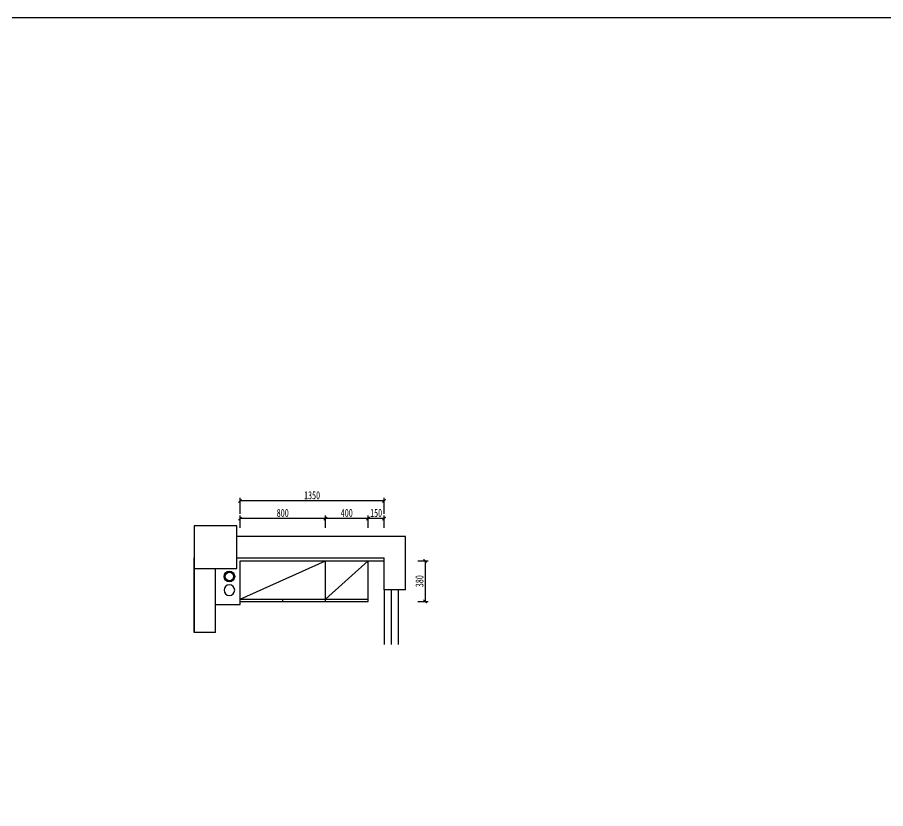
# Model space of a CAD drawing. Header units: millimetres. Extents: x 3104083 to 3173399, y -3165492 to -3044687.
# Drawn here: x 3157126 to 3165263, y -3096827 to -3089412 of the extents above; entities that cross this region are included whole.
import ezdxf

# ---------------------------------------------------------------- set-up
doc = ezdxf.new("R2010")
doc.units = ezdxf.units.MM
doc.header["$LTSCALE"] = 500
doc.header["$MEASUREMENT"] = 0
doc.header["$PDMODE"] = 2
doc.layers.get('0').update_dxf_attribs({"linetype": 'CONTINUOUS'})
doc.layers.get('DEFPOINTS').update_dxf_attribs({"linetype": 'CONTINUOUS'})
doc.layers.add('D-节点尺寸', color=5, linetype='CONTINUOUS')
doc.layers.add('柜体', color=2, linetype='CONTINUOUS')
doc.layers.add('墙体', color=6, linetype='CONTINUOUS', lineweight=25)
doc.styles.add('DIM', font='SimSun.ttf', dxfattribs={"width": 0.7})
doc.dimstyles.new('30', dxfattribs={"dimscale": 30, "dimtxt": 2.5, "dimasz": 1, "dimexe": 1, "dimexo": 1, "dimgap": 0.5, "dimtad": 1, "dimdec": 0, "dimzin": 0, "dimdsep": 46, "dimtxsty": 'DIM', "dimblk": 'ARCHTICK', "dimcen": 0, "dimclrd": 5, "dimclre": 5, "dimclrt": 35, "dimadec": 0, "dimazin": 0, "dimtfac": 0.5, "dimtdec": 0, "dimtix": 1, "dimtmove": 2, "dimatfit": 2, "dimldrblk": 'A', "dimfxl": 0, "dimtolj": 1, "dimtzin": 0, "dimlwd": -1, "dimlwe": -1, "dimarcsym": 0})

# ---------------------------------------------------------------- blocks, each defined once
blk = doc.blocks.new('55户型阳台$0$W-pipe-1')
at = {"color": 251}
blk.add_circle((0, 0), 50, dxfattribs=at)
blk = doc.blocks.new('_ArchTick')
at = {"color": 0, "linetype": 'ByBlock', "const_width": 0.4}
blk.add_lwpolyline([(-0.5, -0.5), (0.5, 0.5)], dxfattribs=at)
blk = doc.blocks.new('*D1621')
at = {"layer": 'D-节点尺寸', "color": 5, "ltscale": 100}
for p, q in [((3160413, -3094194.4), (3160413, -3094078.9)), ((3160563, -3094108.9), (3160413, -3094108.9)), ((3160563, -3094194.4), (3160563, -3094078.9))]:
    blk.add_line(p, q, dxfattribs=at)
at = {"layer": 'DEFPOINTS', "color": 0, "ltscale": 100}
for p in [(3160413, -3094108.9), (3160413, -3094224.4), (3160563, -3094224.4)]:
    blk.add_point(p, dxfattribs=at)
at = {"layer": 'D-节点尺寸', "color": 5, "ltscale": 100, "xscale": 30, "yscale": 30, "zscale": 30, "rotation": 180}
blk.add_blockref('_ArchTick', (3160413, -3094108.9), dxfattribs=at)
at = {"layer": 'D-节点尺寸', "color": 5, "ltscale": 100, "xscale": 30, "yscale": 30, "zscale": 30}
blk.add_blockref('_ArchTick', (3160563, -3094108.9), dxfattribs=at)
at = {"layer": 'D-节点尺寸', "color": 35, "ltscale": 100, "insert": (3160488, -3094056.4), "char_height": 75, "attachment_point": 5, "style": 'DIM'}
blk.add_mtext('\\A1;150', dxfattribs=at)
blk = doc.blocks.new('A')
for p, q in [((-0.37, 0), (-2.13, 0)), ((-1.44, 1.15), (-1.09, 1.44)), ((-1.44, 1.15), (-0.37, 0)), ((-1.44, -1.15), (-0.37, 0)), ((-1.09, 1.44), (0, 0)), ((-1.09, -1.44), (0, 0)), ((-1.44, -1.15), (-1.09, -1.44))]:
    blk.add_line(p, q)
for points in [[(-1.44, 1.15), (-1.09, 1.44), (-0.37, 0), (0, 0)], [(-1.44, -1.15), (-1.09, -1.44), (-0.37, 0), (0, 0)]]:
    blk.add_solid(points)
blk = doc.blocks.new('*D1622')
at = {"layer": 'D-节点尺寸', "color": 5, "ltscale": 100}
for p, q in [((3160013, -3094194.4), (3160013, -3094078.9)), ((3160413, -3094108.9), (3160013, -3094108.9)), ((3160413, -3094194.4), (3160413, -3094078.9))]:
    blk.add_line(p, q, dxfattribs=at)
at = {"layer": 'DEFPOINTS', "color": 0, "ltscale": 100}
for p in [(3160013, -3094108.9), (3160013, -3094224.4), (3160413, -3094224.4)]:
    blk.add_point(p, dxfattribs=at)
at = {"layer": 'D-节点尺寸', "color": 5, "ltscale": 100, "xscale": 30, "yscale": 30, "zscale": 30, "rotation": 180}
blk.add_blockref('_ArchTick', (3160013, -3094108.9), dxfattribs=at)
at = {"layer": 'D-节点尺寸', "color": 5, "ltscale": 100, "xscale": 30, "yscale": 30, "zscale": 30}
blk.add_blockref('_ArchTick', (3160413, -3094108.9), dxfattribs=at)
at = {"layer": 'D-节点尺寸', "color": 35, "ltscale": 100, "insert": (3160213, -3094056.4), "char_height": 75, "attachment_point": 5, "style": 'DIM'}
blk.add_mtext('\\A1;400', dxfattribs=at)
blk = doc.blocks.new('*D1623')
at = {"layer": 'D-节点尺寸', "color": 5, "ltscale": 100}
for p, q in [((3159213, -3094194.4), (3159213, -3094078.9)), ((3160013, -3094108.9), (3159213, -3094108.9)), ((3160013, -3094194.4), (3160013, -3094078.9))]:
    blk.add_line(p, q, dxfattribs=at)
at = {"layer": 'DEFPOINTS', "color": 0, "ltscale": 100}
for p in [(3159213, -3094108.9), (3159213, -3094224.4), (3160013, -3094224.4)]:
    blk.add_point(p, dxfattribs=at)
at = {"layer": 'D-节点尺寸', "color": 5, "ltscale": 100, "xscale": 30, "yscale": 30, "zscale": 30, "rotation": 180}
blk.add_blockref('_ArchTick', (3159213, -3094108.9), dxfattribs=at)
at = {"layer": 'D-节点尺寸', "color": 5, "ltscale": 100, "xscale": 30, "yscale": 30, "zscale": 30}
blk.add_blockref('_ArchTick', (3160013, -3094108.9), dxfattribs=at)
at = {"layer": 'D-节点尺寸', "color": 35, "ltscale": 100, "insert": (3159613, -3094056.4), "char_height": 75, "attachment_point": 5, "style": 'DIM'}
blk.add_mtext('\\A1;800', dxfattribs=at)
blk = doc.blocks.new('*D1624')
at = {"layer": 'D-节点尺寸', "color": 5, "ltscale": 100}
for p, q in [((3159213, -3094063.5), (3159213, -3093913.5)), ((3160563, -3094063.5), (3160563, -3093913.5)), ((3160563, -3093943.5), (3159213, -3093943.5))]:
    blk.add_line(p, q, dxfattribs=at)
at = {"layer": 'DEFPOINTS', "color": 0, "ltscale": 100}
for p in [(3159213, -3093943.5), (3159213, -3094224.4), (3160563, -3094224.4)]:
    blk.add_point(p, dxfattribs=at)
at = {"layer": 'D-节点尺寸', "color": 5, "ltscale": 100, "xscale": 30, "yscale": 30, "zscale": 30, "rotation": 180}
blk.add_blockref('_ArchTick', (3159213, -3093943.5), dxfattribs=at)
at = {"layer": 'D-节点尺寸', "color": 5, "ltscale": 100, "xscale": 30, "yscale": 30, "zscale": 30}
blk.add_blockref('_ArchTick', (3160563, -3093943.5), dxfattribs=at)
at = {"layer": 'D-节点尺寸', "color": 35, "ltscale": 100, "insert": (3159888, -3093891), "char_height": 75, "attachment_point": 5, "style": 'DIM'}
blk.add_mtext('\\A1;1350', dxfattribs=at)
blk = doc.blocks.new('*D1625')
at = {"layer": 'D-节点尺寸', "color": 5, "ltscale": 100}
for p, q in [((3160877.7, -3094505.4), (3160976.9, -3094505.4)), ((3160946.9, -3094505.4), (3160946.9, -3094885.4)), ((3160877.7, -3094885.4), (3160976.9, -3094885.4))]:
    blk.add_line(p, q, dxfattribs=at)
at = {"layer": 'DEFPOINTS', "color": 0, "ltscale": 100}
for p in [(3160847.7, -3094505.4), (3160847.7, -3094885.4), (3160946.9, -3094885.4)]:
    blk.add_point(p, dxfattribs=at)
at = {"layer": 'D-节点尺寸', "color": 5, "ltscale": 100, "xscale": 30, "yscale": 30, "zscale": 30}
for p, rotation in [((3160946.9, -3094505.4), 90), ((3160946.9, -3094885.4), 270)]:
    blk.add_blockref('_ArchTick', p, dxfattribs=dict(at, rotation=rotation))
at = {"layer": 'D-节点尺寸', "color": 35, "ltscale": 100, "insert": (3160894.4, -3094695.4), "char_height": 75, "attachment_point": 5, "rotation": 90, "style": 'DIM'}
blk.add_mtext('\\A1;380', dxfattribs=at)

msp = doc.modelspace()

# ---------------------------------------------------------------- linework, layer by layer
at = {"layer": 'D-节点尺寸', "color": 251, "ltscale": 100}
msp.add_lwpolyline([(3104083.146, -3089412.111), (3173399.353, -3089412.111), (3173399.353, -3104241.752), (3104083.146, -3104241.752)], close=True, dxfattribs=at)
at = {"layer": '墙体'}
for p, q in [((3160762.983, -3094275.406), (3159182.983, -3094275.406)), ((3160762.983, -3094775.406), (3160762.983, -3094275.406)), ((3158782.983, -3094475.406), (3158782.983, -3095175.406)), ((3160562.983, -3094775.406), (3160562.983, -3094475.406)), ((3159212.983, -3094915.032), (3159212.983, -3094505.406)), ((3159212.983, -3094505.406), (3160562.983, -3094505.406)), ((3160762.983, -3094775.405), (3160562.983, -3094775.405)), ((3160562.983, -3094775.406), (3160562.983, -3095289.561)), ((3160629.65, -3094775.406), (3160629.65, -3095289.561)), ((3160696.316, -3094775.406), (3160696.316, -3095289.561)), ((3158982.983, -3094915.032), (3159212.983, -3094915.032))]:
    msp.add_line(p, q, dxfattribs=at)
for points in [[(3159182.983, -3094175.406), (3158782.983, -3094175.406), (3158782.983, -3094575.406), (3159182.983, -3094575.406), (3159182.983, -3094175.406)], [(3158782.983, -3095175.406), (3158782.983, -3094475.406)], [(3159182.983, -3094475.406), (3160562.983, -3094475.406)], [(3158982.983, -3095175.406), (3158982.983, -3094575.406)], [(3158982.983, -3095175.406), (3158782.983, -3095175.406)], [(3158982.983, -3095175.406), (3158782.983, -3095175.406)]]:
    msp.add_lwpolyline(points, dxfattribs=at)
for radius in [50, 40]:
    msp.add_circle((3159112.983, -3094651.128), radius, dxfattribs=at)
at = {"layer": '柜体'}
for p, q in [((3159212.983, -3094865.406), (3160012.983, -3094505.406)), ((3160012.983, -3094885.406), (3160012.983, -3094505.406)), ((3160012.983, -3094865.406), (3160412.983, -3094505.406)), ((3160412.983, -3094885.406), (3160412.983, -3094505.406)), ((3159212.983, -3094865.406), (3160412.983, -3094865.406)), ((3159212.983, -3094885.406), (3160412.983, -3094885.406)), ((3159612.983, -3094885.406), (3159612.983, -3094865.406))]:
    msp.add_line(p, q, dxfattribs=at)

# ---------------------------------------------------------------- block references
at = {"layer": '墙体', "extrusion": (2.02594e-39, 3.30872e-23, -1), "zscale": -1, "rotation": 89.99999999999993}
msp.add_blockref('55户型阳台$0$W-pipe-1', (-3159112.983, -3094779.46), dxfattribs=at)

# ---------------------------------------------------------------- dimensions: what is measured, and where the dimension line sits
at = {"layer": 'D-节点尺寸', "color": 251, "ltscale": 100}
for base, p1, p2, picture, middle in [((3159212.983, -3093943.504), (3160562.983, -3094224.382), (3159212.983, -3094224.382), '*D1624', (3159887.983, -3093891.004)), ((3159212.983, -3094108.897), (3160012.983, -3094224.382), (3159212.983, -3094224.382), '*D1623', (3159612.983, -3094056.397)), ((3160012.983, -3094108.897), (3160412.983, -3094224.382), (3160012.983, -3094224.382), '*D1622', (3160212.983, -3094056.397)), ((3160412.983, -3094108.897), (3160562.983, -3094224.382), (3160412.983, -3094224.382), '*D1621', (3160487.983, -3094056.397))]:
    dim = msp.add_linear_dim(base=base, p1=p1, p2=p2, dimstyle='30', dxfattribs=at)
    dim.commit()
    dim.dimension.update_dxf_attribs({"geometry": picture, "text_midpoint": middle})
dim = msp.add_linear_dim(base=(3160946.887, -3094885.406), p1=(3160847.749, -3094505.406), p2=(3160847.749, -3094885.406), angle=90, dimstyle='30', dxfattribs=at)
dim.commit()
dim.dimension.update_dxf_attribs({"geometry": '*D1625', "text_midpoint": (3160894.387, -3094695.406)})

doc.saveas('drawing.dxf')
